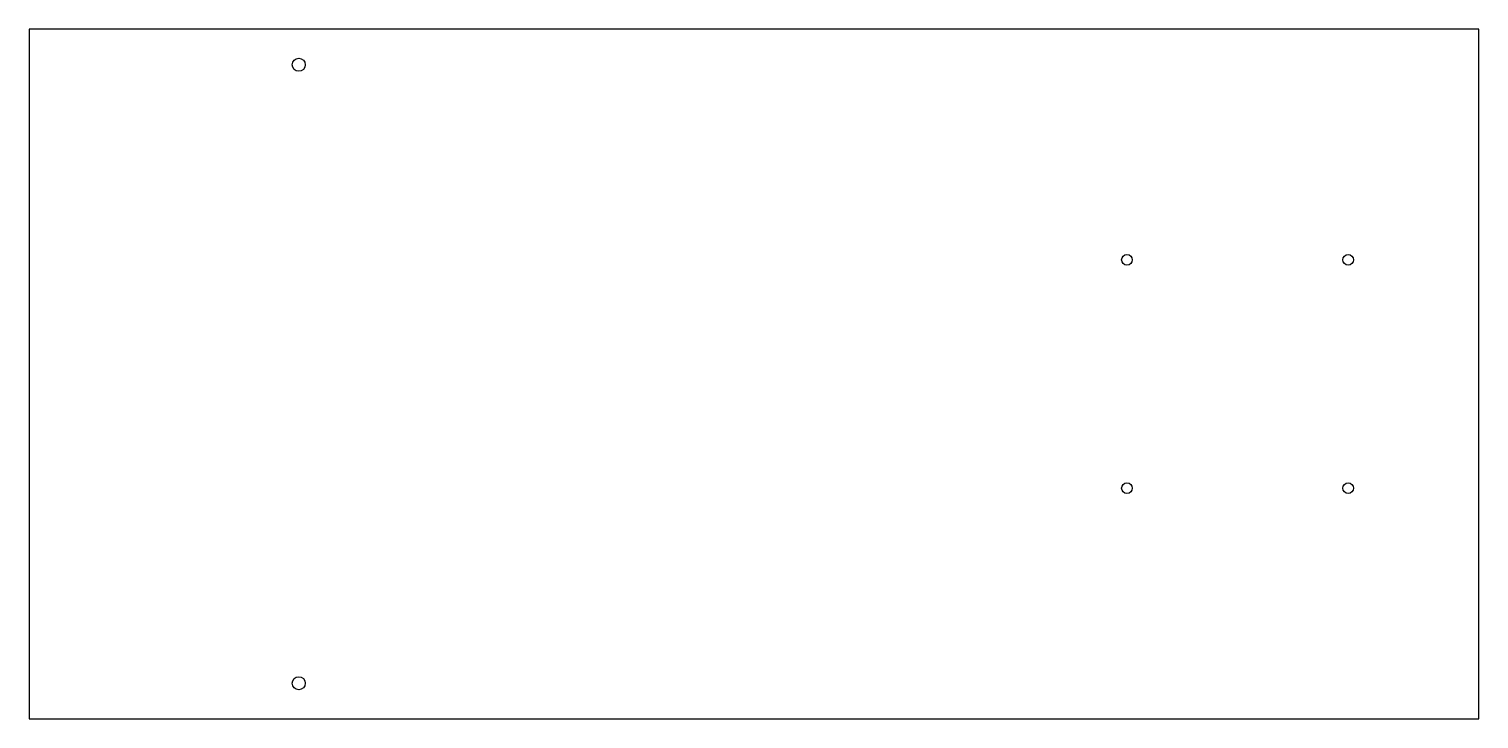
# Model space of a CAD drawing. Header units: millimetres. Extents: x 0 to 610, y -290 to 0.
import ezdxf

# ---------------------------------------------------------------- set-up
doc = ezdxf.new("R2010")
doc.units = ezdxf.units.MM

msp = doc.modelspace()

# ---------------------------------------------------------------- linework, layer by layer
at = {"color": 7, "linetype": 'Continuous', "lineweight": 25}
for p, q in [((0, 0), (0, -290)), ((609.6, 0), (0, 0)), ((609.6, -290), (609.6, 0)), ((0, -290), (609.6, -290))]:
    msp.add_line(p, q, dxfattribs=at)
for centre, radius in [((113.405, -15.005), 2.75), ((461.6, -97), 2.25), ((554.6, -97), 2.25), ((461.6, -193), 2.25), ((554.6, -193), 2.25), ((113.405, -274.995), 2.75)]:
    msp.add_circle(centre, radius, dxfattribs=at)

doc.saveas('drawing.dxf')
